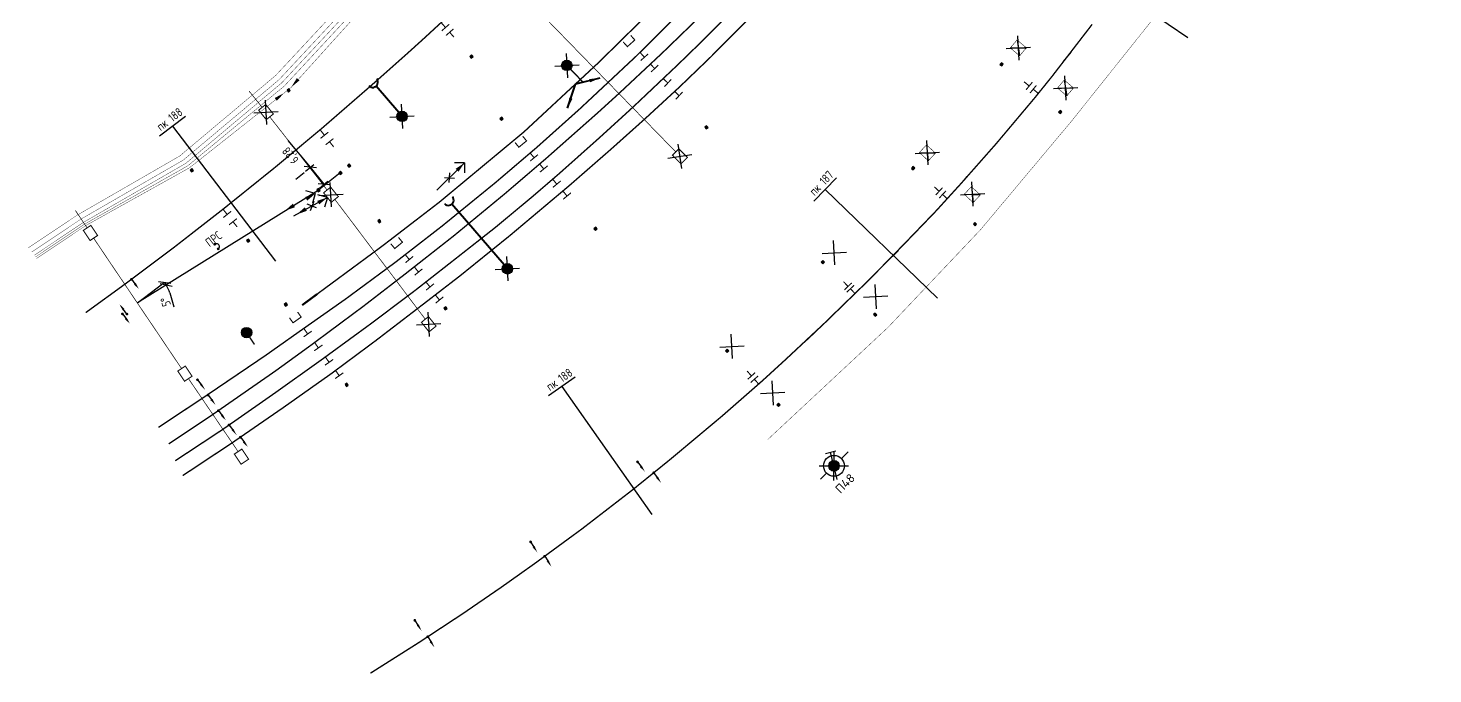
# Model space of a CAD drawing. Header units: metres. Extents: x 7125 to 11673, y -5803 to -4152.
# Drawn here: x 10547.9 to 10951.7, y -5621.3 to -5435.8 of the extents above; entities that cross this region are included whole.
import ezdxf
from ezdxf.enums import TextEntityAlignment as Align

# ---------------------------------------------------------------- set-up
doc = ezdxf.new("R2010")
doc.units = ezdxf.units.M
doc.layers.get('Defpoints').update_dxf_attribs({"color": 4})
for name, color, linetype in [('DEMONTAG', 1, 'Continuous'), ('P_piket (новые)', 7, 'Continuous'), ('P_ps_psi_prs_2 ЭТАП', 1, 'Continuous'), ('P_userhelp_стойки', 1, 'Continuous'), ('S_opor', 7, 'Continuous'), ('S_p_podves_1КП', 7, 'Continuous'), ('S_zig', 7, 'Continuous'), ('КС_ОПОРЫ В МАСШТАБЕ', 6, 'Continuous')]:
    doc.layers.add(name, color=color, linetype=linetype)
doc.layers.add('N_p_podves_2КП', color=1, linetype='Continuous', lineweight=40)
doc.styles.add('00 ТЭЛП  25', font='gost.shx', dxfattribs={"height": 2.5})
doc.styles.add('GostB_TTF', font='')
doc.styles.get("Standard").update_dxf_attribs({"font": 'arial.ttf'})
doc.styles.add('Шаблон 1.5', font='simplex.shx', dxfattribs={"height": 1.5})
doc.styles.add('Шаблон 2.5', font='simplex.shx', dxfattribs={"width": 0.7, "oblique": 15, "height": 2.5})
doc.styles.get('GostB_TTF').set_extended_font_data('GOST type B')
doc.linetypes.add('ВЛ2', pattern='A,15.3,-2.35,["WL",GostB_TTF,S=1.5,R=0,X=-1.2,Y=-0.75],-2.35', length=20)
doc.linetypes.add('Волновод', pattern='A,100.7,-7.2,["~",Standard,S=2.5,R=0,X=-2.54,Y=-1.4],-4.35', length=112.25)
doc.linetypes.add('Волновод1', pattern='A,35.8,-2.1,["~",GostB_TTF,S=3,R=0,X=-1.1,Y=-1.05],-2.1', length=40)
doc.linetypes.add('ВОЛС1', pattern='A,33.6,-3.2,["ВОЛС",GostB_TTF,S=1.5,R=0,X=-2.2,Y=-0.75],-3.2', length=40)
doc.linetypes.add('Кабель1', pattern='A,35.3,-2.35,["WK",GostB_TTF,S=1.5,R=0,X=-1.4,Y=-0.75],-2.35', length=40)
doc.dimstyles.new('ISO-25', dxfattribs={"dimtxt": 2.5, "dimasz": 2.5, "dimexe": 1.25, "dimexo": 0.625, "dimtad": 1, "dimtxsty": '00 ТЭЛП  25', "dimblk": 'OBLIQUE', "dimcen": 2.5, "dimadec": 0, "dimazin": 0, "dimtfac": 1, "dimtmove": 0, "dimatfit": 3, "dimfxl": 1, "dimarcsym": 0})

# ---------------------------------------------------------------- blocks, each defined once
blk = doc.blocks.new('_Стойка без подкоса')
at = {"layer": 'P_userhelp_стойки', "color": 0, "ltscale": 0.5, "const_width": 0.32}
blk.add_lwpolyline([(0, 0), (0, -1.9), (1.43, -1.9), (-1.43, -1.9)], dxfattribs=at)
blk = doc.blocks.new('*U270')
blk.add_blockref('_Стойка без подкоса', (0, 1.9))
blk = doc.blocks.new('S_OPOR_GB')
h = blk.add_hatch(color=256)
edge = h.paths.add_edge_path()
edge.add_arc((0, 0), 1.5, 0, 360)
at = {"ltscale": 0.8}
blk.add_circle((0, 0), 1.5, dxfattribs=at)
blk = doc.blocks.new('S_OPOR_GB_BKONS_BKRON')
blk.add_blockref('S_OPOR_GB', (0, 0))
blk = doc.blocks.new('*U278')
at = {"lineweight": 40, "ltscale": 2}
blk.add_line((0, -1.5), (0, -11.46), dxfattribs=at)
blk.add_arc((0, -12.96), 1.5, 0, 180, dxfattribs=at)
blk.add_blockref('S_OPOR_GB_BKONS_BKRON', (0, 0))
blk = doc.blocks.new('N_KRON')
at = {"color": 0, "ltscale": 0.8, "const_width": 0.2}
blk.add_lwpolyline([(0, 3), (0, 0)], dxfattribs=at)
at = {"color": 1, "ltscale": 0.8, "const_width": 0.2}
blk.add_lwpolyline([(0, 3), (0, 3)], dxfattribs=at)
at = {"layer": 'Defpoints', "ltscale": 0.8, "const_width": 0.1}
blk.add_lwpolyline([(0, 6), (0, 3)], dxfattribs=at)
blk = doc.blocks.new('*U361')
at = {"const_width": 0.3}
blk.add_lwpolyline([(-1.3, 1.75), (1.3, 1.75), (1.3, -1.75), (-1.3, -1.75)], close=True, dxfattribs=at)
at = {"layer": 'Defpoints'}
blk.add_point((0, 0), dxfattribs=at)
at = {"color": 0}
blk.add_blockref('N_KRON', (0, 1.75), dxfattribs=at)
blk = doc.blocks.new('*U265')
at = {"const_width": 0.3}
blk.add_lwpolyline([(-1.3, 1.75), (1.3, 1.75), (1.3, -1.75), (-1.3, -1.75)], close=True, dxfattribs=at)
at = {"layer": 'Defpoints'}
blk.add_point((0, 0), dxfattribs=at)
blk = doc.blocks.new('*U281')
at = {"lineweight": 40, "ltscale": 2}
blk.add_line((0, -1.5), (0, -24.48), dxfattribs=at)
blk.add_arc((0, -25.98), 1.5, 0, 180, dxfattribs=at)
blk.add_blockref('S_OPOR_GB_BKONS_BKRON', (0, 0))
blk = doc.blocks.new('A$C62177B7A')
for p, q in [((-0.335, 0.335), (-0.335, -0.335)), ((0.335, 0.335), (-0.335, 0.335)), ((0.335, -0.335), (0.335, 0.335)), ((-0.335, -0.335), (0.335, -0.335))]:
    blk.add_line(p, q)
at = {"layer": 'Defpoints'}
for p, q in [((-0.335, 0.335), (0.335, -0.335)), ((0.335, 0.335), (-0.335, -0.335)), ((-0.335, 0), (0.335, 0)), ((0, 0.335), (0, -0.335))]:
    blk.add_line(p, q, dxfattribs=at)
blk = doc.blocks.new('*U85')
for p, q in [((0.11, 0.605), (-0.11, 0.605)), ((-0.11, 0.605), (-0.11, 0.065)), ((-0.11, 0.065), (0.11, 0.065)), ((0.11, 0.065), (0.11, 0.605))]:
    blk.add_line(p, q)
at = {"layer": 'Defpoints'}
for p, q in [((0.11, 0.065), (-0.11, 0.605)), ((-0.11, 0.065), (0.11, 0.605)), ((0.11, 0.335), (-0.11, 0.335)), ((0, 0.065), (0, 0.605))]:
    blk.add_line(p, q, dxfattribs=at)
blk.add_blockref('A$C62177B7A', (0, 0.335))
blk = doc.blocks.new('_Стойка пер.')
at = {"layer": 'P_userhelp_стойки', "color": 0, "ltscale": 0.5, "const_width": 0.32}
blk.add_lwpolyline([(1.43, 0), (1.43, -1.77), (-1.43, -1.77), (-1.43, 0)], dxfattribs=at)
blk = doc.blocks.new('*U121')
blk.add_blockref('_Стойка пер.', (0, 1.77))
blk = doc.blocks.new('*U326')
at = {"lineweight": -3}
for q in [(-2.43, -1.44), (-1.44, 2.43)]:
    blk.add_line((0, 0), q, dxfattribs=at)
blk.add_solid([(-6.66, 2.37), (-6.92, 1.22), (-9.73, 2.47)], dxfattribs=at)
at = {"lineweight": -3, "extrusion": (-3.4133e-17, -9.39944e-17, -1)}
blk.add_solid([(3.07, 0.17), (2.78, 1.32), (0, 0)], dxfattribs=at)
blk = doc.blocks.new('Z_DEMONT')
at = {"color": 1, "lineweight": -3, "ltscale": 0.8}
for p, q in [((-1.02, 1.01), (0.98, -0.99)), ((-1.02, -0.99), (0.98, 1.01))]:
    blk.add_line(p, q, dxfattribs=at)
blk = doc.blocks.new('D_A_PKOMP')
at = {"lineweight": -3}
for q in [(1.79, 2.19), (11.1, 1.1), (2.19, -1.79)]:
    blk.add_line((0, 0), q, dxfattribs=at)
at = {"lineweight": -3, "extrusion": (0, 1e-16, -1)}
blk.add_solid([(-2.94, 0.88), (-3.06, -0.29), (0, 0)], dxfattribs=at)
at = {"lineweight": -3}
blk.add_solid([(7.07, 0.04), (6.92, 1.21), (9.99, 1)], dxfattribs=at)
at = {"linetype": 'Волновод'}
blk.add_blockref('Z_DEMONT', (5.1, 0.5), dxfattribs=at)
blk = doc.blocks.new('*U889')
at = {"color": 0, "rotation": 164.8516428226497}
blk.add_blockref('D_A_PKOMP', (0, 0), dxfattribs=at)
blk = doc.blocks.new('*U339')
at = {"lineweight": 40, "ltscale": 0.8, "const_width": 0.4}
blk.add_lwpolyline([(0, -1.5), (0, -4.08)], dxfattribs=at)
blk.add_blockref('S_OPOR_GB_BKONS_BKRON', (0, 0))
blk = doc.blocks.new('*U306')
at = {"ltscale": 0.8}
h = blk.add_hatch(color=256, dxfattribs=at)
edge = h.paths.add_edge_path()
edge.add_arc((0, 0), 0.411, 0, 360)
blk.add_line((0, 0), (0, -1.6), dxfattribs=at)
blk.add_solid([(-0.33, -1.6), (0.33, -1.6), (0, -3.6)], dxfattribs=at)
at = {"ltscale": 0.8, "style": 'Шаблон 1.5', "flags": 4}
blk.add_attdef('N_ZIG_ZNACHENIE', text='', height=1.5, dxfattribs=at).set_placement((0, 0.9), align=Align.CENTER)
blk = doc.blocks.new('*U362')
at = {"ltscale": 0.8}
h = blk.add_hatch(color=256, dxfattribs=at)
edge = h.paths.add_edge_path()
edge.add_arc((0, 0), 0.411, 0, 360, ccw=False)
blk.add_line((0, 0), (0, 1.6), dxfattribs=at)
blk.add_solid([(-0.33, 1.6), (0.33, 1.6), (0, 3.6)], dxfattribs=at)
at = {"ltscale": 0.8, "style": 'Шаблон 1.5', "flags": 4}
blk.add_attdef('N_ZIG_ZNACHENIE', text='', height=1.5, dxfattribs=at).set_placement((0, 0.9), align=Align.CENTER)
blk = doc.blocks.new('D_A_JESTK')
at = {"lineweight": -3}
for q in [(-11.12, -0.91), (-2.16, 1.83), (-1.83, -2.16)]:
    blk.add_line((0, 0), q, dxfattribs=at)
at = {"lineweight": -3, "extrusion": (0, -1e-16, -1)}
blk.add_solid([(2.96, -0.84), (3.05, 0.34), (0, 0)], dxfattribs=at)
at = {"linetype": 'Волновод'}
blk.add_blockref('Z_DEMONT', (-6.04, -0.51), dxfattribs=at)
blk = doc.blocks.new('*U327')
at = {"color": 0, "rotation": 344.6194373827016}
blk.add_blockref('D_A_JESTK', (0, 0), dxfattribs=at)
blk = doc.blocks.new('*U279')
at = {"lineweight": 40, "ltscale": 0.8, "const_width": 0.4}
blk.add_lwpolyline([(0, -1.5), (0, -6.66)], dxfattribs=at)
blk.add_blockref('S_OPOR_GB_BKONS_BKRON', (0, 0))
blk = doc.blocks.new('*U383')
at = {"ltscale": 0.8}
for p in [(-6.35, -3.43), (6.26, -3.6)]:
    blk.add_line(p, (0, 0), dxfattribs=at)
for points in [[(-3.94, -1.59), (-3.47, -2.45), (-6.35, -3.43)], [(3.89, -1.69), (3.41, -2.54), (6.26, -3.6)]]:
    blk.add_solid(points, dxfattribs=at)
blk = doc.blocks.new('*U386')
at = {"ltscale": 0.8}
h = blk.add_hatch(color=0, dxfattribs=at)
edge = h.paths.add_edge_path()
edge.add_arc((0.05, 0.21), 0.411, 0, 360)
h = blk.add_hatch(color=0, dxfattribs=at)
edge = h.paths.add_edge_path()
edge.add_arc((0.05, -1.43), 0.411, 0, 360)
at = {"color": 0, "ltscale": 0.8}
blk.add_arc((0.07, -0.61), 0.821, 268.9552, 91.0448, dxfattribs=at)
at = {"color": 0, "ltscale": 0.8, "style": 'Шаблон 1.5', "flags": 4}
blk.add_attdef('N_PRS', text='', height=1.5, dxfattribs=at).set_placement((0.24, 0.71), align=Align.CENTER)
blk = doc.blocks.new('Z_A_PROVOD')
at = {"ltscale": 10}
blk.add_solid([(3.02, 0.49), (3.02, -0.51), (0, 0)], dxfattribs=at)
blk = doc.blocks.new('*U559')
for p, q in [((4.68, 16.35), (-4.68, 16.35)), ((0, 16.35), (0, -28.55))]:
    blk.add_line(p, q)
blk = doc.blocks.new('*U188')
for p, q in [((0, 0), (-8, 0)), ((0.375, 0.335), (-0.295, 0.335)), ((-0.295, 0.335), (-0.295, -0.335)), ((0.375, -0.335), (0.375, 0.335)), ((-0.295, -0.335), (0.375, -0.335))]:
    blk.add_line(p, q)
at = {"layer": 'Defpoints'}
for p, q in [((-0.295, -0.335), (0.375, 0.335)), ((-0.295, 0.335), (0.375, -0.335)), ((0.04, 0.335), (0.04, -0.335)), ((-0.295, 0), (0.375, 0))]:
    blk.add_line(p, q, dxfattribs=at)
blk = doc.blocks.new('*U678')
at = {"linetype": 'ByBlock'}
h = blk.add_hatch(color=256, dxfattribs=at)
h.paths.add_polyline_path([(-1.52, 0, 0.263194), (-0.78, -1.3), (0.78, 1.3, 0.583289)])
h.paths.add_polyline_path([(-0.78, -1.3, 0.583289), (1.52, 0, 0.263194), (0.78, 1.3)])
h = blk.add_hatch(color=256, dxfattribs=at)
h.paths.add_polyline_path([(-1.52, 0, 0.263194), (-0.78, -1.3), (0.78, 1.3, 0.583289)])
h.paths.add_polyline_path([(-0.78, -1.3, 0.583289), (1.52, 0, 0.263194), (0.78, 1.3)])
for p, q in [((0.76, 4.27), (3.44, 2.66)), ((0.76, 4.27), (3.44, 2.66)), ((-5.37, 0), (-3, 0)), ((-5.37, 0), (-3, 0)), ((-2.09, -3.47), (2.09, 3.47)), ((-2.09, -3.47), (2.09, 3.47)), ((5.71, 0), (3, 0)), ((5.71, 0), (3, 0))]:
    blk.add_line(p, q, dxfattribs=at)
at = {"color": 1, "linetype": 'ByBlock', "lineweight": 30, "ltscale": 0.5}
for p, q in [((-2.98, -2.98), (2.98, 2.98)), ((-2.98, 2.98), (2.98, -2.98))]:
    blk.add_line(p, q, dxfattribs=at)
at = {"linetype": 'ByBlock'}
for radius in [3, 3, 1.52, 1.52]:
    blk.add_circle((0, 0), radius, dxfattribs=at)
blk = doc.blocks.new('_Oblique')
at = {"color": 0, "linetype": 'ByBlock', "lineweight": -2}
blk.add_line((-0.5, -0.5), (0.5, 0.5), dxfattribs=at)
blk = doc.blocks.new('*D887')
at = {"layer": 'Defpoints', "color": 0, "lineweight": -2, "transparency": 16777216}
for p, q in [((10629.02, -5475.71), (10622.63, -5468.02)), ((10627.62, -5476.87), (10629.98, -5474.91)), ((10633.03, -5480.54), (10629.02, -5475.71)), ((10631.63, -5481.7), (10633.99, -5479.74))]:
    blk.add_line(p, q, dxfattribs=at)
at = {"layer": 'Defpoints', "color": 0, "transparency": 16777216}
for p in [(10627.14, -5477.27), (10629.02, -5475.71), (10631.15, -5482.1)]:
    blk.add_point(p, dxfattribs=at)
at = {"layer": 'Defpoints', "color": 0, "lineweight": -2, "transparency": 16777216, "xscale": 2.5, "yscale": 2.5, "zscale": 2.5}
for p, rotation in [((10629.02, -5475.71), 129.7028799763538), ((10633.03, -5480.54), 309.7028799763538)]:
    blk.add_blockref('_Oblique', p, dxfattribs=dict(at, rotation=rotation))
at = {"layer": 'Defpoints', "color": 0, "transparency": 16777216, "insert": (10623.48, -5472.18), "char_height": 2.5, "attachment_point": 5, "rotation": 129.7029, "style": '00 ТЭЛП  25'}
blk.add_mtext('6,28', dxfattribs=at)
blk = doc.blocks.new('*D888')
at = {"layer": 'Defpoints', "color": 0, "lineweight": -2, "transparency": 16777216}
blk.add_line((10588.59, -5511.8), (10589.81, -5515.87), dxfattribs=at)
for start, end in [(31.8626, 36.5881), (16.6465, 31.8626)]:
    blk.add_arc((10579.54, -5514.5), 9.44, start, end, dxfattribs=at)
at = {"layer": 'Defpoints', "color": 0, "transparency": 16777216}
for p in [(10631.23, -5482.38), (10591.99, -5505.27), (10587.28, -5509.09), (10579.29, -5514.66), (10582.92, -5512)]:
    blk.add_point(p, dxfattribs=at)
at = {"layer": 'Defpoints', "color": 0, "lineweight": -2, "transparency": 16777216, "xscale": 2.5, "yscale": 2.5, "zscale": 2.5}
for p, rotation in [((10587.12, -5508.88), 126.5881239337382), ((10587.56, -5509.52), 301.8626295005198)]:
    blk.add_blockref('_Oblique', p, dxfattribs=dict(at, rotation=rotation))
at = {"layer": 'Defpoints', "color": 0, "transparency": 16777216, "insert": (10587.4, -5514.37), "char_height": 2.5, "attachment_point": 5, "rotation": 106.6465, "style": '00 ТЭЛП  25'}
blk.add_mtext('5°', dxfattribs=at)
blk = doc.blocks.new('*U1307')
for p, q in [((4.68, 16.35), (-4.68, 16.35)), ((0, 16.35), (0, -32.48))]:
    blk.add_line(p, q)

msp = doc.modelspace()

# ---------------------------------------------------------------- linework, layer by layer
at = {"linetype": 'ВЛ2'}
msp.add_lwpolyline([(10760.413, -5554.002, 0.1, 0.1, 0), (10795.061, -5521.703, 0.1, 0.1, 0), (10821.654, -5493.642, 0.1, 0.1, 0), (10847.794, -5462.471, 0.1, 0.1, 0), (10872.991, -5430.912, 0.1, 0.1, 0), (10894.212, -5397.818, 0.1, 0.1, 0), (10900.012, -5365.634, 0.1, 0.1, 0), (10925.913, -5320.509, 0.1, 0.1, 0), (10953.015, -5282.834, 0.1, 0.1, 0), (10974.527, -5243.507, 0.1, 0.1, 0), (10995.865, -5204.9, 0.1, 0.1, 0), (11020.174, -5160.647, 0.1, 0.1, 0), (11046.285, -5112.043, 0.1, 0.1, 0), (11073.3, -5063.877, 0.1, 0.1, 0), (11099.349, -5016.017, 0.1, 0.1, 0), (11112.875, -4986.094, 0, 0, 0)], format="xyseb", dxfattribs=at)
at = {"linetype": 'Волновод1'}
msp.add_lwpolyline([(10549.696, -5500.976, 0.1, 0.1, 0), (10563.783, -5491.563, 0.1, 0.1, 0), (10593.208, -5474.603, 0.1, 0.1, 0), (10620.788, -5451.469, 0.1, 0.1, 0), (10652.314, -5417.664, 0.1, 0.1, 0), (10692.742, -5380.277, 0.1, 0.1, 0), (10734.888, -5343.411, 0.1, 0.1, 0), (10766.56, -5310.92, 0.1, 0.1, 0), (10792.88, -5287.512, 0.1, 0.1, 0), (10817.633, -5261.372, 0, 0, 0)], format="xyseb", dxfattribs=at)
at = {"linetype": 'ВОЛС1'}
for points in [[(10550, -5501.5, 0.1, 0.1, 0), (10564.118, -5492.065, 0.1, 0.1, 0), (10593.793, -5475.3, 0.1, 0.1, 0), (10621.552, -5452.371, 0.1, 0.1, 0), (10652.941, -5418.574, 0.1, 0.1, 0), (10693.141, -5380.712, 0.1, 0.1, 0), (10735.536, -5344.118, 0.1, 0.1, 0), (10793.897, -5288.495, 0.1, 0.1, 0), (10818.547, -5262.208, 0, 0, 0)], [(10550.267, -5501.952, 0.1, 0.1, 0), (10564.41, -5492.501, 0.1, 0.1, 0), (10594.274, -5475.872, 0.1, 0.1, 0), (10621.521, -5454.355, 0.1, 0.1, 0), (10623.539, -5452.716, 0.1, 0.1, 0), (10653.704, -5419.318, 0.1, 0.1, 0), (10693.536, -5381.142, 0.1, 0.1, 0), (10736.1, -5344.684, 0.1, 0.1, 0), (10794.388, -5288.97, 0.1, 0.1, 0), (10818.547, -5262.208, 0, 0, 0)]]:
    msp.add_lwpolyline(points, format="xyseb", dxfattribs=at)
at = {"linetype": 'Кабель1'}
for points in [[(10547.935, -5498.88, 0.1, 0.1, 0), (10562.022, -5489.466, 0.1, 0.1, 0), (10591.447, -5472.507, 0.1, 0.1, 0), (10619.028, -5449.373, 0.1, 0.1, 0), (10650.554, -5415.567, 0.1, 0.1, 0), (10651.513, -5414.672, 0.1, 0.1, 0)], [(10548.931, -5500.066, 0.1, 0.1, 0), (10563.018, -5490.652, 0.1, 0.1, 0), (10592.443, -5473.693, 0.1, 0.1, 0), (10620.023, -5450.559, 0.1, 0.1, 0), (10651.55, -5416.753, 0.1, 0.1, 0), (10652.41, -5415.95, 0.1, 0.1, 0)]]:
    msp.add_lwpolyline(points, format="xyseb", dxfattribs=at)
at = {"layer": 'Defpoints'}
for p, q in [((10656.472, -5443.398), (10657.845, -5442.125)), ((10830.195, -5441.44), (10834.805, -5441.419)), ((10832.137, -5439.153), (10832.862, -5443.706)), ((10845.517, -5445.344), (10847.671, -5442.635)), ((10845.696, -5450.671), (10846.421, -5455.224)), ((10843.753, -5452.958), (10848.363, -5452.937)), ((10806.109, -5469.286), (10806.626, -5473.867)), ((10804.064, -5471.481), (10808.67, -5471.671)), ((10624.868, -5479.156), (10627.207, -5477.214)), ((10816.982, -5479.33), (10817.82, -5478.392)), ((10631.228, -5482.381), (10579.293, -5514.66)), ((10819.004, -5481.296), (10819.52, -5485.877)), ((10816.959, -5483.492), (10821.565, -5483.682)), ((10796.37, -5501.363), (10798.097, -5499.596)), ((10579.293, -5514.66), (10587.016, -5508.866)), ((10770.965, -5526.086), (10773.787, -5523.406))]:
    msp.add_line(p, q, dxfattribs=at)
at = {"layer": 'Defpoints', "const_width": 0.15}
for points in [[(10830.195, -5441.44), (10832.137, -5439.153), (10834.805, -5441.419), (10832.862, -5443.706)], [(10843.753, -5452.958), (10845.696, -5450.671), (10848.363, -5452.937), (10846.421, -5455.224)], [(10804.064, -5471.481), (10806.109, -5469.286), (10808.67, -5471.671), (10806.626, -5473.867)], [(10816.959, -5483.492), (10819.004, -5481.296), (10821.565, -5483.682), (10819.52, -5485.877)]]:
    msp.add_lwpolyline(points, close=True, dxfattribs=at)
at = {"layer": 'DEMONTAG', "color": 1, "lineweight": 30, "ltscale": 2}
for p, q in [((10832.697, -5444.924), (10832.339, -5437.933)), ((10829.023, -5441.608), (10836.014, -5441.249)), ((10699.304, -5446.701), (10706.295, -5446.342)), ((10702.978, -5450.017), (10702.62, -5443.026)), ((10846.258, -5456.459), (10845.9, -5449.468)), ((10842.584, -5453.143), (10849.575, -5452.785)), ((10616.486, -5463.413), (10616.127, -5456.422)), ((10655.561, -5464.622), (10655.203, -5457.631)), ((10612.811, -5460.097), (10619.802, -5459.739)), ((10651.886, -5461.306), (10658.877, -5460.947)), ((10735.776, -5476.038, 148.849), (10734.702, -5469.121, 148.849)), ((10806.565, -5475.068), (10806.206, -5468.078)), ((10731.78, -5473.116, 148.849), (10738.697, -5472.042, 148.849)), ((10802.89, -5471.752), (10809.881, -5471.394)), ((10635.108, -5487.115), (10634.75, -5480.124)), ((10819.514, -5486.943), (10819.155, -5479.952)), ((10631.434, -5483.798), (10638.425, -5483.44)), ((10815.839, -5483.626), (10822.83, -5483.268)), ((10779.778, -5503.785), (10779.42, -5496.794)), ((10685.831, -5508.391), (10685.473, -5501.4)), ((10776.103, -5500.469), (10783.094, -5500.11)), ((10682.157, -5505.075), (10689.148, -5504.716)), ((10791.716, -5516.372), (10791.358, -5509.381)), ((10788.041, -5513.055), (10795.032, -5512.697)), ((10663.225, -5524.309), (10662.867, -5517.318)), ((10659.551, -5520.993), (10666.542, -5520.634)), ((10746.666, -5527.381), (10753.657, -5527.023)), ((10750.341, -5530.697), (10749.982, -5523.706)), ((10762.101, -5544.047), (10761.743, -5537.057)), ((10758.426, -5540.731), (10765.417, -5540.373))]:
    msp.add_line(p, q, dxfattribs=at)
at = {"layer": 'N_p_podves_2КП'}
for points in [[(10564.469, -5517.473, 0.4, 0.4, 0), (10575.702, -5509.322, 0.4, 0.4, 0), (10590.114, -5498.514, 0.4, 0.4, 0), (10603.91, -5487.779, 0.4, 0.4, 0), (10619.002, -5475.647, 0.4, 0.4, 0), (10632.561, -5464.342, 0.4, 0.4, 0), (10647.134, -5451.691, 0.4, 0.4, 0), (10657.003, -5442.927, 0.4, 0.4, 0), (10661.457, -5438.902, 0.4, 0.4, 0), (10677.263, -5424.348, 0.4, 0.4, 0)], [(10588.291, -5555.196, 0.4, 0.4, 0), (10601.054, -5546.691, 0.4, 0.4, 0), (10619.019, -5534.216, 0.4, 0.4, 0), (10628.944, -5527.024, 0.4, 0.4, 0), (10644.199, -5515.695, 0.4, 0.4, 0), (10656.066, -5506.544, 0.4, 0.4, 0), (10670.354, -5495.329, 0.4, 0.4, 0), (10684.852, -5483.389, 0.4, 0.4, 0), (10696.779, -5473.19, 0.4, 0.4, 0), (10711.642, -5460.047, 0.4, 0.4, 0), (10717.692, -5454.551, 0.4, 0.4, 0), (10730.18, -5442.88, 0.4, 0.4, 0), (10736.794, -5436.485, 0.4, 0.4, 0), (10749.659, -5423.799, 0.4, 0.4, 0)], [(10585.366, -5550.444, 0.4, 0.4, 0), (10597.876, -5542.151, 0.4, 0.4, 0), (10616.159, -5529.769, 0.4, 0.4, 0), (10625.897, -5522.887, 0.4, 0.4, 0), (10639.207, -5513.534, 0.4, 0.4, 0), (10653.463, -5503.01, 0.4, 0.4, 0), (10666.811, -5492.664, 0.4, 0.4, 0), (10682.141, -5480.195, 0.4, 0.4, 0), (10694.063, -5470.038, 0.4, 0.4, 0), (10706.433, -5458.976, 0.4, 0.4, 0), (10722.628, -5443.839, 0.4, 0.4, 0), (10733.525, -5433.03, 0.4, 0.4, 0)]]:
    msp.add_lwpolyline(points, format="xyseb", dxfattribs=at)
for points, const_width in [([(10728.466, -5429.333), (10711.75, -5445.749), (10690.398, -5465.577), (10666.041, -5485.792), (10649.795, -5498.275), (10628.397, -5514.055)], 0.4), ([(10626.663, -5515.333), (10631.014, -5512.125)], 0.6)]:
    msp.add_lwpolyline(points, dxfattribs=dict(at, const_width=const_width))
at = {"layer": 'N_p_podves_2КП', "color": 6}
msp.add_lwpolyline([(10646.283, -5621.067, 0.4, 0.4, 0), (10660.505, -5612.071, 0.4, 0.4, 0), (10672.987, -5603.855, 0.4, 0.4, 0), (10683.947, -5596.339, 0.4, 0.4, 0), (10693.559, -5589.519, 0.4, 0.4, 0), (10707.044, -5579.639, 0.4, 0.4, 0), (10721.647, -5568.38, 0.4, 0.4, 0), (10732.512, -5559.6, 0.4, 0.4, 0), (10747.269, -5547.262, 0.4, 0.4, 0), (10758.87, -5537.118, 0.4, 0.4, 0), (10765.425, -5531.132, 0.4, 0.4, 0), (10776.582, -5520.714, 0.4, 0.4, 0), (10788.236, -5509.387, 0.4, 0.4, 0), (10795.572, -5502.012, 0.4, 0.4, 0), (10802.154, -5495.226, 0.4, 0.4, 0), (10808.838, -5488.284, 0.4, 0.4, 0), (10815.936, -5480.501, 0.4, 0.4, 0), (10826.09, -5469.003, 0.4, 0.4, 0), (10837.217, -5455.783, 0.4, 0.4, 0), (10842.175, -5449.637, 0.4, 0.4, 0), (10853.728, -5434.665, 0.4, 0.4, 0)], format="xyseb", dxfattribs=at)
at = {"layer": 'S_opor', "const_width": 0.2}
for points in [[(10734.135, -5471.419), (10671.897, -5407.567)], [(10613.28, -5456.175), (10611.396, -5453.84)], [(10617.441, -5461.371), (10633.803, -5482.208)], [(10636.059, -5484.956), (10662.039, -5519.368)], [(10563.168, -5490.643), (10561.501, -5488.149)], [(10566.741, -5496.115), (10592.003, -5533.561)], [(10594.002, -5536.478), (10608.252, -5557.404)]]:
    msp.add_lwpolyline(points, dxfattribs=at)
at = {"layer": 'S_p_podves_1КП'}
for points in [[(10590.182, -5560.038, 0.4, 0.4, 0), (10603.89, -5550.999, 0.4, 0.4, 0), (10618.312, -5540.933, 0.4, 0.4, 0), (10632.11, -5531.109, 0.4, 0.4, 0), (10646.547, -5520.572, 0.4, 0.4, 0), (10659.306, -5510.968, 0.4, 0.4, 0), (10669.402, -5503.058, 0.4, 0.4, 0), (10682.197, -5493.008, 0.4, 0.4, 0), (10692.889, -5484.12, 0.4, 0.4, 0), (10700.527, -5477.551, 0.4, 0.4, 0), (10712.163, -5467.19, 0.4, 0.4, 0), (10721.614, -5458.574, 0.4, 0.4, 0), (10734.533, -5446.362, 0.4, 0.4, 0), (10740.581, -5440.492, 0.4, 0.4, 0), (10761.256, -5419.759, 0.4, 0.4, 0)], [(10762.043, -5426.014, 0.4, 0.4, 0), (10744.005, -5444.115, 0.4, 0.4, 0), (10735.141, -5452.644, 0.4, 0.4, 0), (10724.965, -5462.012, 0.4, 0.4, 0), (10715.388, -5470.572, 0.4, 0.4, 0), (10703.469, -5480.967, 0.4, 0.4, 0), (10686.455, -5495.27, 0.4, 0.4, 0), (10672.024, -5506.921, 0.4, 0.4, 0), (10662.094, -5514.573, 0.4, 0.4, 0), (10647.764, -5525.56, 0.4, 0.4, 0), (10635.049, -5534.999, 0.4, 0.4, 0), (10621.214, -5544.776, 0.4, 0.4, 0), (10606.495, -5554.925, 0.4, 0.4, 0), (10592.339, -5564.297, 0, 0, 0)]]:
    msp.add_lwpolyline(points, format="xyseb", dxfattribs=at)

# ---------------------------------------------------------------- block references
at = {"linetype": 'ВОЛС1'}
for p, rotation in [((10623.539, -5452.716), 49.28546481662629), ((10621.479, -5454.397), 217.2942602515194)]:
    msp.add_blockref('Z_A_PROVOD', p, dxfattribs=dict(at, rotation=rotation))
for name, p, rotation in [('*U327', (10673.314, -5474.46), 55.44611637460489), ('*U889', (10633.917, -5484.436), 38.1549282288584)]:
    msp.add_blockref(name, p, dxfattribs=dict(rotation=rotation))
at = {"layer": 'N_p_podves_2КП', "rotation": 43.69123794130327}
for name, p in [('*U383', (10705.184, -5451.846)), ('*U326', (10630.434, -5483.305))]:
    msp.add_blockref(name, p, dxfattribs=at)
at = {"layer": 'P_piket (новые)'}
for name, p, rotation in [('*U559', (10857.636, -5422.412), 55.72045220630898), ('*U1307', (10599.313, -5476.932), 37.3729840721342), ('*U559', (10788.757, -5493.507), 45.94338338982278), ('*U559', (10710.731, -5552.114), 35.09647913662327)]:
    msp.add_blockref(name, p, dxfattribs=dict(at, rotation=rotation))
at = {"layer": 'P_ps_psi_prs_2 ЭТАП', "color": 1}
ref = msp.add_blockref('*U386', (10601.629, -5498.056), dxfattribs=dict(at, rotation=36.8350266774266))
ref.add_attrib('N_PRS', 'ПРС', dxfattribs={"layer": '0', "color": 0, "ltscale": 0.8, "height": 2.5, "rotation": 36.83503, "style": '00 ТЭЛП  25'}).set_placement((10602.408, -5497.913), align=Align.BOTTOM_CENTER)
at = {"layer": 'P_userhelp_стойки'}
for name, p, rotation in [('*U270', (10667.86, -5435.586), 41.2485296802028), ('*U121', (10721.199, -5440.122), 41.58430935359423), ('*U270', (10725.023, -5444.133), 41.67868209672896), ('*U270', (10727.977, -5447.377), 43.56417349500117), ('*U270', (10731.772, -5451.519), 46.66055903380862), ('*U270', (10835.625, -5452.388), 50.31326823806199), ('*U270', (10735.013, -5455.169), 46.66055903380862), ('*U270', (10633.066, -5466.528), 38.55495101760069), ('*U121', (10690.049, -5469.051), 39.37855203620404), ('*U270', (10693.332, -5473.006), 39.37855203620404), ('*U270', (10696.099, -5476.221), 39.37855203620404), ('*U270', (10699.847, -5480.582), 39.37855203620404), ('*U270', (10702.79, -5483.998), 39.37855203620404), ('*U270', (10809.738, -5482.635), 47.2338559090812), ('*U270', (10605.11, -5489.285), 38.55495101760069), ('*U121', (10654.375, -5498.167), 39.3898167920841), ('*U270', (10657.454, -5502.238), 39.3898167920841), ('*U270', (10660.104, -5505.828), 39.3898167920841), ('*U270', (10783.562, -5509.945), 43.9602094507999), ('*U270', (10663.408, -5510.111), 39.3898167920841), ('*U270', (10666.131, -5513.857), 39.3898167920841), ('*U121', (10625.199, -5519.585), 35.24854730539885), ('*U270', (10628.25, -5523.62), 35.24854730539885), ('*U270', (10631.321, -5527.608), 35.24854730539885), ('*U270', (10634.402, -5531.755), 35.24854730539885), ('*U270', (10637.31, -5535.6), 35.24854730539885), ('*U270', (10755.798, -5535.674), 41.63426543556092)]:
    msp.add_blockref(name, p, dxfattribs=dict(at, rotation=rotation))
at = {"layer": 'P_userhelp_стойки', "xscale": -1}
for p, rotation in [((10669.053, -5436.946), 221.248529680203), ((10836.777, -5453.305), 230.3132682380622), ((10634.52, -5468.383), 218.5549510176009), ((10810.73, -5483.543), 227.2338559090814), ((10606.778, -5491.365), 218.5549510176009), ((10784.234, -5510.63), 223.9602094508001), ((10756.638, -5536.621), 221.6342654355612)]:
    msp.add_blockref('*U270', p, dxfattribs=dict(at, rotation=rotation))
at = {"layer": 'S_opor'}
for name, p, rotation in [('*U279', (10702.729, -5446.465), 43.97789016228256), ('*U278', (10655.382, -5461.126), 220.6546460336688), ('*U361', (10616.263, -5459.871), 38.89870109680024), ('*U265', (10735.238, -5472.579, 148.849), 224.7898748790617), ('*U265', (10634.929, -5483.619), 218.8987010968002), ('*U281', (10685.652, -5504.896), 220.6546460336688), ('*U361', (10565.808, -5494.593), 33.75362116156585), ('*U265', (10663.046, -5520.814), 218.8987010968002), ('*U339', (10610.68, -5523.233), 33.80718222164852), ('*U265', (10592.962, -5535.024), 213.7536211615659), ('*U265', (10609.224, -5558.859), 213.7536211615659)]:
    msp.add_blockref(name, p, dxfattribs=dict(at, rotation=rotation))
at = {"layer": 'S_opor', "color": 1}
ref = msp.add_blockref('*U678', (10779.508, -5561.509), dxfattribs=dict(at, rotation=44.62902775792797))
ref.add_attrib('(Л/Р)', 'П48', (10781.363, -5569.626), dxfattribs={"layer": '0', "height": 2.5, "rotation": 44.62903, "style": 'Шаблон 2.5', "flags": 4})
at = {"layer": 'S_zig'}
for name, p, rotation in [('*U306', (10577.597, -5507.902), 37.21965881111477), ('*U362', (10576.291, -5517.899), 37.21965881111477), ('*U306', (10574.994, -5517.85), 37.21965881111477), ('*U306', (10596.57, -5536.78), 37.21965881111477), ('*U306', (10599.598, -5541.159), 37.21965881111477), ('*U306', (10602.591, -5545.628), 37.21965881111477), ('*U306', (10605.642, -5549.777), 37.21965881111477), ('*U306', (10608.896, -5553.271), 37.21965881111477), ('*U306', (10723.039, -5560.357), 36.99011415332541), ('*U306', (10727.7, -5563.488), 36.18022969199144), ('*U306', (10692.309, -5583.343), 32.59027872889926), ('*U306', (10696.367, -5587.462), 32.59027872889926), ('*U306', (10659.038, -5605.888), 32.59027872889926), ('*U306', (10662.735, -5610.603), 32.59027872889926)]:
    msp.add_blockref(name, p, dxfattribs=dict(at, rotation=rotation))
at = {"layer": 'КС_ОПОРЫ В МАСШТАБЕ'}
for name, p, rotation in [('*U85', (10675.526, -5444.181), 42.92651740208947), ('*U85', (10827.963, -5446.356), 52.53608059808556), ('*U85', (10622.979, -5453.918), 38.15492822885838), ('*U85', (10684.212, -5462.081), 41.87366732448118), ('*U85', (10844.822, -5460.048), 52.53608059808556), ('*U85', (10743.061, -5464.506), 41.29831449740414), ('*U85', (10640.356, -5475.518), 38.15492822885838), ('*U85', (10595.128, -5476.835), 38.15492822885838), ('*U188', (10637.606, -5477.37), 38.1549282288584), ('*U85', (10802.496, -5476.234), 48.77721843923653), ('*U85', (10631.522, -5482.576), 38.15492822885838), ('*U85', (10649.048, -5491.479), 37.096851293001), ('*U85', (10711.226, -5493.683), 41.29831449740414), ('*U85', (10820.303, -5492.279), 48.77721843923653), ('*U85', (10611.345, -5497.079), 38.15492822885838), ('*U85', (10776.565, -5503.219), 44.285914859448), ('*U85', (10622.152, -5515.455), 37.096851293001), ('*U85', (10668.043, -5516.512), 37.096851293001), ('*U85', (10791.561, -5518.31), 44.285914859448), ('*U85', (10749.053, -5528.723), 44.285914859448), ('*U85', (10639.653, -5538.512), 37.096851293001), ('*U85', (10763.802, -5544.244), 44.285914859448)]:
    msp.add_blockref(name, p, dxfattribs=dict(at, rotation=rotation))

# ---------------------------------------------------------------- texts
at = {"layer": 'P_piket (новые)', "style": '00 ТЭЛП  25'}
for s, rotation, p in [('пк 188', 37.37298, (10588.534, -5461.921)), ('пк 187', 45.94338, (10775.862, -5480.27)), ('пк 188', 35.09648, (10700.557, -5536.687))]:
    msp.add_text(s, height=2.5, rotation=rotation, dxfattribs=at).set_placement(p, align=Align.MIDDLE)

# ---------------------------------------------------------------- dimensions: what is measured, and where the dimension line sits
at = {"layer": 'Defpoints'}
dim = msp.add_linear_dim(base=(10629.015, -5475.712), p1=(10631.148, -5482.1), p2=(10627.138, -5477.271), angle=129.70288, dimstyle='ISO-25', dxfattribs=at)
dim.commit()
dim.dimension.update_dxf_attribs({"geometry": '*D887', "text_midpoint": (10623.484, -5472.181)})
dim = msp.add_angular_dim_2l(base=(10587.276, -5509.088), line1=((10582.918, -5512), (10591.986, -5505.268)), line2=((10631.228, -5482.381), (10579.293, -5514.66)), dimstyle='ISO-25', dxfattribs=at)
dim.commit()
dim.dimension.update_dxf_attribs({"geometry": '*D888', "text_midpoint": (10587.402, -5514.373)})

doc.saveas('drawing.dxf')
